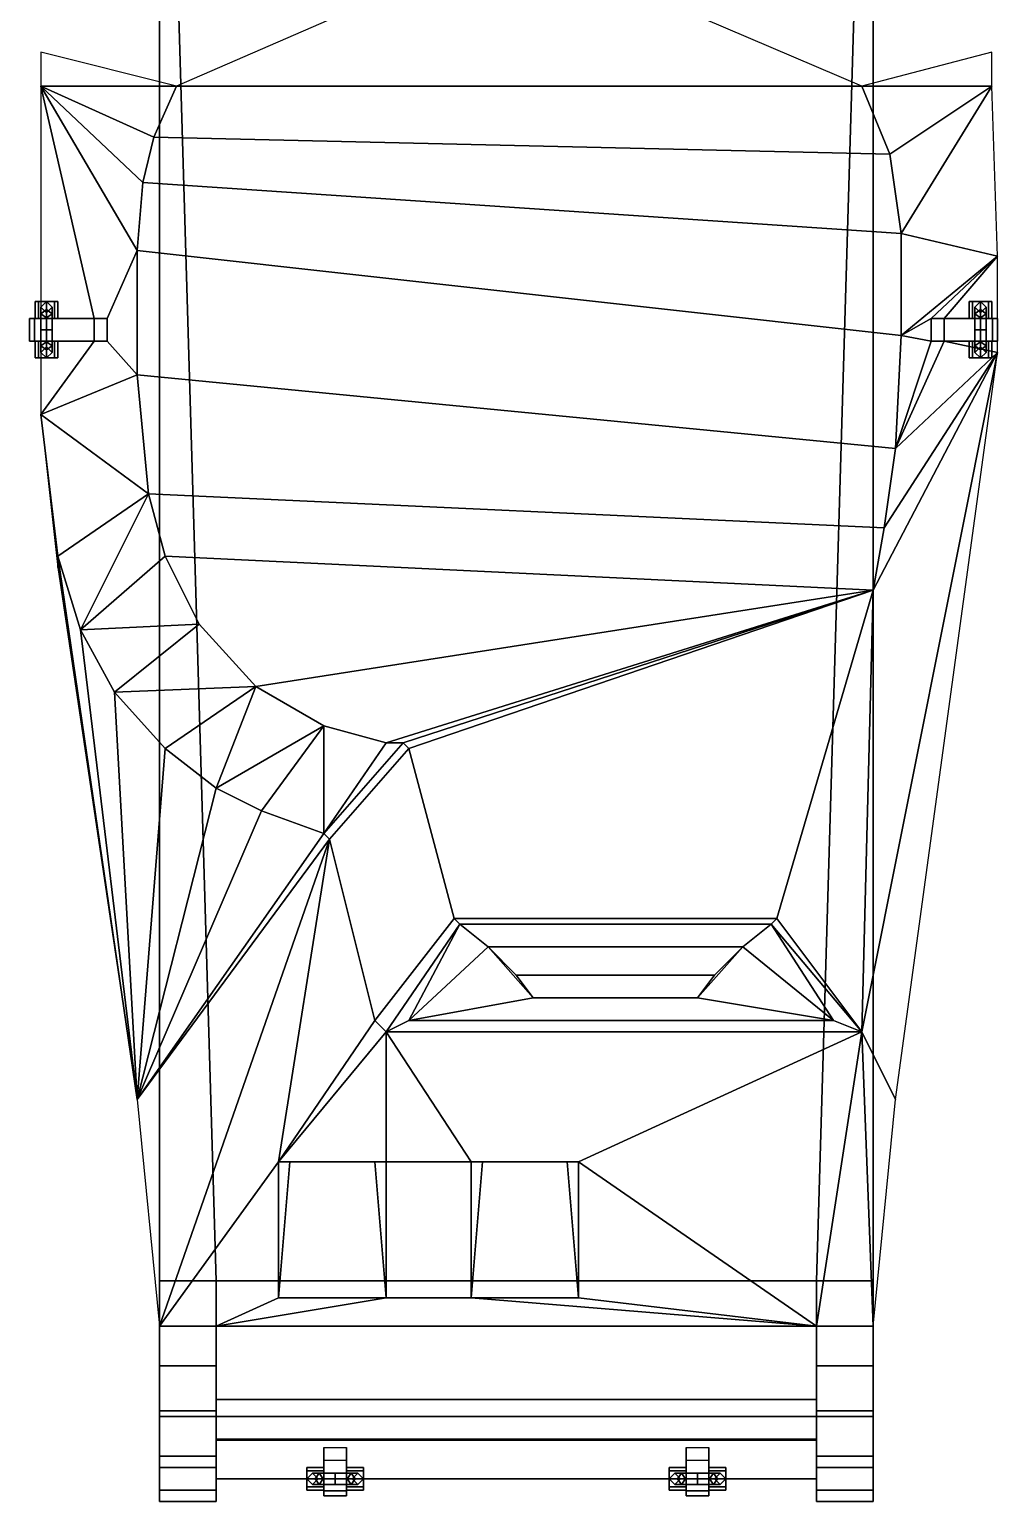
# Model space of a CAD drawing. Extents: x -0.86 to 0.85, y -1.97 to 2.07.
# Drawn here: x -0.86 to 0.85, y -1.97 to 0.63 of the extents above; entities that cross this region are included whole.
import ezdxf

# ---------------------------------------------------------------- set-up
doc = ezdxf.new("R2010")
doc.units = 0
doc.layers.get('0').update_dxf_attribs({"linetype": 'CONTINUOUS'})

msp = doc.modelspace()

# ---------------------------------------------------------------- linework, layer by layer
for points in [[(0.63, 1.81, 0.35), (0.53, -1.58, 0.35), (-0.53, -1.58, 0.35), (-0.63, 1.81, 0.35)], [(-0.63, 1.77, 0.89), (-0.63, 1.81, 0.35), (-0.63, -1.58, 0.35), (-0.63, -1.66, 0.89)], [(-0.63, -1.58, 0.35), (-0.63, 1.81, 0.35), (-0.63, 1.81, 0.35), (-0.53, -1.58, 0.35)], [(0.53, -1.58, 0.35), (0.63, 1.81, 0.35), (0.63, 1.81, 0.35), (0.63, -1.58, 0.35)], [(0.63, -1.66, 0.89), (0.63, -1.58, 0.35), (0.63, 1.81, 0.35), (0.63, 1.77, 0.89)], [(-0.05, 0.77, 1.34), (-0.6, 0.53, 1.34), (0.61, 0.53, 1.34), (0.05, 0.77, 1.34)], [(-0.6, 0.53, 1.34), (-0.84, 0.59, 0.89), (-0.84, 0.59, 0.89), (-0.84, 0.53, 0.89)], [(0.84, 0.59, 0.89), (0.61, 0.53, 1.34), (0.84, 0.53, 0.89), (0.84, 0.59, 0.89)], [(-0.7456, 0.12, 1.14), (-0.84, 0.53, 0.89), (-0.84, -0.05, 0.89), (-0.7456, 0.08, 1.14)], [(-0.66, 0.36, 1.34), (-0.84, 0.53, 0.89), (-0.84, 0.53, 0.89), (-0.67, 0.24, 1.34)], [(-0.64, 0.44, 1.34), (-0.84, 0.53, 0.89), (-0.84, 0.53, 0.89), (-0.66, 0.36, 1.34)], [(-0.6, 0.53, 1.34), (-0.84, 0.53, 0.89), (-0.84, 0.53, 0.89), (-0.64, 0.44, 1.34)], [(-0.67, 0.24, 1.34), (-0.84, 0.53, 0.89), (-0.7456, 0.12, 1.14), (-0.7229, 0.12, 1.2)], [(0.61, 0.53, 1.34), (-0.6, 0.53, 1.34), (-0.64, 0.44, 1.34), (0.66, 0.41, 1.34)], [(0.84, 0.53, 0.89), (0.61, 0.53, 1.34), (0.66, 0.41, 1.34), (0.84, 0.53, 0.89)], [(0.84, 0.53, 0.89), (0.66, 0.41, 1.34), (0.68, 0.27, 1.34), (0.84, 0.53, 0.89)], [(0.84, 0.53, 0.89), (0.68, 0.27, 1.34), (0.85, 0.23, 0.89), (0.84, 0.53, 0.89)], [(0.66, 0.41, 1.34), (-0.64, 0.44, 1.34), (-0.66, 0.36, 1.34), (0.68, 0.27, 1.34)], [(0.68, 0.27, 1.34), (-0.66, 0.36, 1.34), (-0.67, 0.24, 1.34), (0.68, 0.09, 1.34)], [(0.85, 0.23, 0.89), (0.68, 0.27, 1.34), (0.68, 0.09, 1.34), (0.85, 0.23, 0.89)], [(-0.67, 0.24, 1.34), (-0.7229, 0.12, 1.2), (-0.7229, 0.08, 1.2), (-0.67, 0.02, 1.34)], [(0.68, 0.09, 1.34), (-0.67, 0.24, 1.34), (-0.67, 0.02, 1.34), (0.67, -0.11, 1.34)], [(0.85, 0.23, 0.89), (0.85, 0.23, 0.89), (0.68, 0.09, 1.34), (0.7329, 0.12, 1.2)], [(0.85, 0.23, 0.89), (0.85, 0.23, 0.89), (0.7329, 0.12, 1.2), (0.7556, 0.12, 1.14)], [(0.7556, 0.08, 1.14), (0.85, 0.06, 0.89), (0.85, 0.23, 0.89), (0.7556, 0.12, 1.14)], [(-0.8441, 0.15, 1.1841), (-0.85, 0.15, 1.17), (-0.85, 0.12, 1.17), (-0.8441, 0.12, 1.1841)], [(-0.85, 0.15, 1.17), (-0.8441, 0.15, 1.1559), (-0.8441, 0.12, 1.1559), (-0.85, 0.12, 1.17)], [(-0.8159, 0.15, 1.1841), (-0.83, 0.15, 1.15), (-0.8441, 0.15, 1.1559), (-0.85, 0.15, 1.17)], [(-0.83, 0.15, 1.19), (-0.8159, 0.15, 1.1841), (-0.85, 0.15, 1.17), (-0.8441, 0.15, 1.1841)], [(-0.83, 0.15, 1.19), (-0.8441, 0.15, 1.1841), (-0.8441, 0.12, 1.1841), (-0.83, 0.12, 1.19)], [(-0.8441, 0.15, 1.1559), (-0.83, 0.15, 1.15), (-0.83, 0.12, 1.15), (-0.8441, 0.12, 1.1559)], [(-0.83, 0.15, 1.09), (-0.84, 0.14, 1.09), (-0.84, 0.14, 1.16), (-0.83, 0.15, 1.15)], [(-0.84, 0.14, 1.09), (-0.83, 0.15, 1.09), (-0.83, 0.1354, 1.0546), (-0.84, 0.1283, 1.0617)], [(-0.84, 0.14, 1.09), (-0.83, 0.13, 1.09), (-0.83, 0.13, 1.15), (-0.84, 0.14, 1.16)], [(-0.83, 0.13, 1.09), (-0.84, 0.14, 1.09), (-0.84, 0.1283, 1.0617), (-0.83, 0.1212, 1.0688)], [(-0.84, 0.1283, 1.0617), (-0.83, 0.1354, 1.0546), (-0.83, 0.1, 1.04), (-0.84, 0.1, 1.05)], [(-0.82, 0.14, 1.09), (-0.83, 0.15, 1.09), (-0.83, 0.15, 1.15), (-0.82, 0.14, 1.16)], [(-0.83, 0.15, 1.09), (-0.82, 0.14, 1.09), (-0.82, 0.1283, 1.0617), (-0.83, 0.1354, 1.0546)], [(-0.8159, 0.15, 1.1841), (-0.83, 0.15, 1.19), (-0.83, 0.12, 1.19), (-0.8159, 0.12, 1.1841)], [(-0.83, 0.15, 1.15), (-0.8159, 0.15, 1.1559), (-0.8159, 0.12, 1.1559), (-0.83, 0.12, 1.15)], [(-0.8159, 0.15, 1.1841), (-0.81, 0.15, 1.17), (-0.8159, 0.15, 1.1559), (-0.83, 0.15, 1.15)], [(-0.83, 0.13, 1.09), (-0.82, 0.14, 1.09), (-0.82, 0.14, 1.16), (-0.83, 0.13, 1.15)], [(-0.82, 0.14, 1.09), (-0.83, 0.13, 1.09), (-0.83, 0.1212, 1.0688), (-0.82, 0.1283, 1.0617)], [(-0.83, 0.1354, 1.0546), (-0.82, 0.1283, 1.0617), (-0.82, 0.1, 1.05), (-0.83, 0.1, 1.04)], [(-0.81, 0.15, 1.17), (-0.8159, 0.15, 1.1841), (-0.8159, 0.12, 1.1841), (-0.81, 0.12, 1.17)], [(-0.8159, 0.15, 1.1559), (-0.81, 0.15, 1.17), (-0.81, 0.12, 1.17), (-0.8159, 0.12, 1.1559)], [(0.8341, 0.15, 1.1841), (0.82, 0.15, 1.15), (0.8059, 0.15, 1.1559), (0.8, 0.15, 1.17)], [(0.82, 0.15, 1.19), (0.8341, 0.15, 1.1841), (0.8, 0.15, 1.17), (0.8059, 0.15, 1.1841)], [(0.8059, 0.12, 1.1559), (0.8, 0.12, 1.17), (0.8, 0.15, 1.17), (0.8059, 0.15, 1.1559)], [(0.8, 0.12, 1.17), (0.8059, 0.12, 1.1841), (0.8059, 0.15, 1.1841), (0.8, 0.15, 1.17)], [(0.82, 0.12, 1.15), (0.8059, 0.12, 1.1559), (0.8059, 0.15, 1.1559), (0.82, 0.15, 1.15)], [(0.8059, 0.12, 1.1841), (0.82, 0.12, 1.19), (0.82, 0.15, 1.19), (0.8059, 0.15, 1.1841)], [(0.82, 0.1354, 1.0546), (0.81, 0.1283, 1.0617), (0.81, 0.14, 1.09), (0.82, 0.15, 1.09)], [(0.82, 0.15, 1.09), (0.81, 0.14, 1.09), (0.81, 0.14, 1.16), (0.82, 0.15, 1.15)], [(0.81, 0.1283, 1.0617), (0.82, 0.1212, 1.0688), (0.82, 0.13, 1.09), (0.81, 0.14, 1.09)], [(0.81, 0.14, 1.09), (0.82, 0.13, 1.09), (0.82, 0.13, 1.15), (0.81, 0.14, 1.16)], [(0.82, 0.1, 1.04), (0.81, 0.1, 1.05), (0.81, 0.1283, 1.0617), (0.82, 0.1354, 1.0546)], [(0.8341, 0.15, 1.1841), (0.84, 0.15, 1.17), (0.8341, 0.15, 1.1559), (0.82, 0.15, 1.15)], [(0.8341, 0.12, 1.1559), (0.82, 0.12, 1.15), (0.82, 0.15, 1.15), (0.8341, 0.15, 1.1559)], [(0.82, 0.12, 1.19), (0.8341, 0.12, 1.1841), (0.8341, 0.15, 1.1841), (0.82, 0.15, 1.19)], [(0.83, 0.1283, 1.0617), (0.82, 0.1354, 1.0546), (0.82, 0.15, 1.09), (0.83, 0.14, 1.09)], [(0.83, 0.14, 1.09), (0.82, 0.15, 1.09), (0.82, 0.15, 1.15), (0.83, 0.14, 1.16)], [(0.82, 0.1212, 1.0688), (0.83, 0.1283, 1.0617), (0.83, 0.14, 1.09), (0.82, 0.13, 1.09)], [(0.82, 0.13, 1.09), (0.83, 0.14, 1.09), (0.83, 0.14, 1.16), (0.82, 0.13, 1.15)], [(0.83, 0.1, 1.05), (0.82, 0.1, 1.04), (0.82, 0.1354, 1.0546), (0.83, 0.1283, 1.0617)], [(0.84, 0.12, 1.17), (0.8341, 0.12, 1.1559), (0.8341, 0.15, 1.1559), (0.84, 0.15, 1.17)], [(0.8341, 0.12, 1.1841), (0.84, 0.12, 1.17), (0.84, 0.15, 1.17), (0.8341, 0.15, 1.1841)], [(-0.8512, 0.12, 1.1912), (-0.86, 0.12, 1.17), (-0.86, 0.08, 1.17), (-0.8512, 0.08, 1.1912)], [(-0.86, 0.12, 1.17), (-0.8512, 0.12, 1.1488), (-0.8512, 0.08, 1.1488), (-0.86, 0.08, 1.17)], [(-0.86, 0.12, 1.17), (-0.8512, 0.12, 1.1912), (-0.8441, 0.12, 1.1841), (-0.85, 0.12, 1.17)], [(-0.8512, 0.12, 1.1488), (-0.86, 0.12, 1.17), (-0.85, 0.12, 1.17), (-0.8441, 0.12, 1.1559)], [(-0.83, 0.12, 1.2), (-0.8512, 0.12, 1.1912), (-0.8512, 0.08, 1.1912), (-0.83, 0.08, 1.2)], [(-0.8512, 0.12, 1.1488), (-0.83, 0.12, 1.14), (-0.83, 0.08, 1.14), (-0.8512, 0.08, 1.1488)], [(-0.8512, 0.12, 1.1912), (-0.83, 0.12, 1.2), (-0.83, 0.12, 1.19), (-0.8441, 0.12, 1.1841)], [(-0.83, 0.12, 1.14), (-0.8512, 0.12, 1.1488), (-0.8441, 0.12, 1.1559), (-0.83, 0.12, 1.15)], [(-0.83, 0.1212, 1.0688), (-0.84, 0.1283, 1.0617), (-0.84, 0.1, 1.05), (-0.83, 0.1, 1.06)], [(-0.82, 0.1283, 1.0617), (-0.83, 0.1212, 1.0688), (-0.83, 0.1, 1.06), (-0.82, 0.1, 1.05)], [(-0.83, 0.12, 1.14), (-0.7456, 0.12, 1.14), (-0.7456, 0.08, 1.14), (-0.83, 0.08, 1.14)], [(-0.83, 0.12, 1.15), (-0.8159, 0.12, 1.1559), (-0.7456, 0.12, 1.14), (-0.83, 0.12, 1.14)], [(-0.8159, 0.12, 1.1841), (-0.83, 0.12, 1.19), (-0.83, 0.12, 1.2), (-0.7229, 0.12, 1.2)], [(-0.7229, 0.12, 1.2), (-0.83, 0.12, 1.2), (-0.83, 0.08, 1.2), (-0.7229, 0.08, 1.2)], [(-0.81, 0.12, 1.17), (-0.8159, 0.12, 1.1841), (-0.7229, 0.12, 1.2)], [(-0.8159, 0.12, 1.1559), (-0.81, 0.12, 1.17), (-0.7229, 0.12, 1.2), (-0.8159, 0.12, 1.1559)], [(-0.8159, 0.12, 1.1559), (-0.7229, 0.12, 1.2), (-0.7456, 0.12, 1.14)], [(0.68, 0.09, 1.34), (0.7329, 0.08, 1.2), (0.7329, 0.12, 1.2), (0.68, 0.09, 1.34)], [(0.7556, 0.12, 1.14), (0.7556, 0.12, 1.14), (0.7329, 0.12, 1.2), (0.8059, 0.12, 1.1559)], [(0.8059, 0.12, 1.1559), (0.7329, 0.12, 1.2), (0.8, 0.12, 1.17), (0.8059, 0.12, 1.1559)], [(0.7329, 0.12, 1.2), (0.7329, 0.12, 1.2), (0.8059, 0.12, 1.1841), (0.8, 0.12, 1.17)], [(0.7329, 0.12, 1.2), (0.82, 0.12, 1.2), (0.82, 0.12, 1.19), (0.8059, 0.12, 1.1841)], [(0.7329, 0.08, 1.2), (0.82, 0.08, 1.2), (0.82, 0.12, 1.2), (0.7329, 0.12, 1.2)], [(0.82, 0.12, 1.14), (0.7556, 0.12, 1.14), (0.8059, 0.12, 1.1559), (0.82, 0.12, 1.15)], [(0.82, 0.08, 1.14), (0.7556, 0.08, 1.14), (0.7556, 0.12, 1.14), (0.82, 0.12, 1.14)], [(0.81, 0.1, 1.05), (0.82, 0.1, 1.06), (0.82, 0.1212, 1.0688), (0.81, 0.1283, 1.0617)], [(0.82, 0.1, 1.06), (0.83, 0.1, 1.05), (0.83, 0.1283, 1.0617), (0.82, 0.1212, 1.0688)], [(0.8412, 0.12, 1.1488), (0.82, 0.12, 1.14), (0.82, 0.12, 1.15), (0.8341, 0.12, 1.1559)], [(0.82, 0.12, 1.2), (0.8412, 0.12, 1.1912), (0.8341, 0.12, 1.1841), (0.82, 0.12, 1.19)], [(0.8412, 0.08, 1.1488), (0.82, 0.08, 1.14), (0.82, 0.12, 1.14), (0.8412, 0.12, 1.1488)], [(0.82, 0.08, 1.2), (0.8412, 0.08, 1.1912), (0.8412, 0.12, 1.1912), (0.82, 0.12, 1.2)], [(0.85, 0.12, 1.17), (0.8412, 0.12, 1.1488), (0.8341, 0.12, 1.1559), (0.84, 0.12, 1.17)], [(0.8412, 0.12, 1.1912), (0.85, 0.12, 1.17), (0.84, 0.12, 1.17), (0.8341, 0.12, 1.1841)], [(0.85, 0.08, 1.17), (0.8412, 0.08, 1.1488), (0.8412, 0.12, 1.1488), (0.85, 0.12, 1.17)], [(0.8412, 0.08, 1.1912), (0.85, 0.08, 1.17), (0.85, 0.12, 1.17), (0.8412, 0.12, 1.1912)], [(-0.8512, 0.08, 1.1912), (-0.86, 0.08, 1.17), (-0.85, 0.08, 1.17), (-0.8441, 0.08, 1.1841)], [(-0.86, 0.08, 1.17), (-0.8512, 0.08, 1.1488), (-0.8441, 0.08, 1.1559), (-0.85, 0.08, 1.17)], [(-0.83, 0.08, 1.2), (-0.8512, 0.08, 1.1912), (-0.8441, 0.08, 1.1841), (-0.83, 0.08, 1.19)], [(-0.8512, 0.08, 1.1488), (-0.83, 0.08, 1.14), (-0.83, 0.08, 1.15), (-0.8441, 0.08, 1.1559)], [(-0.8441, 0.08, 1.1841), (-0.85, 0.08, 1.17), (-0.85, 0.05, 1.17), (-0.8441, 0.05, 1.1841)], [(-0.85, 0.08, 1.17), (-0.8441, 0.08, 1.1559), (-0.8441, 0.05, 1.1559), (-0.85, 0.05, 1.17)], [(-0.83, 0.08, 1.19), (-0.8441, 0.08, 1.1841), (-0.8441, 0.05, 1.1841), (-0.83, 0.05, 1.19)], [(-0.8441, 0.08, 1.1559), (-0.83, 0.08, 1.15), (-0.83, 0.05, 1.15), (-0.8441, 0.05, 1.1559)], [(-0.83, 0.1, 1.06), (-0.84, 0.1, 1.05), (-0.84, 0.0717, 1.0617), (-0.83, 0.0788, 1.0688)], [(-0.84, 0.1, 1.05), (-0.83, 0.1, 1.04), (-0.83, 0.0646, 1.0546), (-0.84, 0.0717, 1.0617)], [(-0.7229, 0.08, 1.2), (-0.7456, 0.08, 1.14), (-0.84, -0.05, 0.89), (-0.67, 0.02, 1.34)], [(-0.83, 0.0788, 1.0688), (-0.84, 0.0717, 1.0617), (-0.84, 0.06, 1.09), (-0.83, 0.07, 1.09)], [(-0.83, 0.1, 1.04), (-0.82, 0.1, 1.05), (-0.82, 0.0717, 1.0617), (-0.83, 0.0646, 1.0546)], [(-0.82, 0.1, 1.05), (-0.83, 0.1, 1.06), (-0.83, 0.0788, 1.0688), (-0.82, 0.0717, 1.0617)], [(-0.8159, 0.08, 1.1841), (-0.83, 0.08, 1.19), (-0.83, 0.05, 1.19), (-0.8159, 0.05, 1.1841)], [(-0.83, 0.08, 1.15), (-0.8159, 0.08, 1.1559), (-0.8159, 0.05, 1.1559), (-0.83, 0.05, 1.15)], [(-0.83, 0.08, 1.14), (-0.7456, 0.08, 1.14), (-0.8159, 0.08, 1.1559), (-0.83, 0.08, 1.15)], [(-0.7229, 0.08, 1.2), (-0.83, 0.08, 1.2), (-0.83, 0.08, 1.19), (-0.8159, 0.08, 1.1841)], [(-0.82, 0.0717, 1.0617), (-0.83, 0.0788, 1.0688), (-0.83, 0.07, 1.09), (-0.82, 0.06, 1.09)], [(-0.81, 0.08, 1.17), (-0.8159, 0.08, 1.1841), (-0.8159, 0.05, 1.1841), (-0.81, 0.05, 1.17)], [(-0.8159, 0.08, 1.1559), (-0.81, 0.08, 1.17), (-0.81, 0.05, 1.17), (-0.8159, 0.05, 1.1559)], [(-0.7229, 0.08, 1.2), (-0.7229, 0.08, 1.2), (-0.8159, 0.08, 1.1841), (-0.81, 0.08, 1.17)], [(-0.8159, 0.08, 1.1559), (-0.7229, 0.08, 1.2), (-0.81, 0.08, 1.17), (-0.8159, 0.08, 1.1559)], [(-0.7456, 0.08, 1.14), (-0.7456, 0.08, 1.14), (-0.7229, 0.08, 1.2), (-0.8159, 0.08, 1.1559)], [(0.7329, 0.08, 1.2), (0.68, 0.09, 1.34), (0.67, -0.11, 1.34), (0.7329, 0.08, 1.2)], [(0.7556, 0.08, 1.14), (0.7329, 0.08, 1.2), (0.67, -0.11, 1.34), (0.7556, 0.08, 1.14)], [(0.85, 0.06, 0.89), (0.7556, 0.08, 1.14), (0.67, -0.11, 1.34), (0.85, 0.06, 0.89)], [(0.8059, 0.08, 1.1559), (0.7329, 0.08, 1.2), (0.7556, 0.08, 1.14)], [(0.8059, 0.08, 1.1559), (0.8, 0.08, 1.17), (0.7329, 0.08, 1.2), (0.8059, 0.08, 1.1559)], [(0.8, 0.08, 1.17), (0.8059, 0.08, 1.1841), (0.7329, 0.08, 1.2)], [(0.8059, 0.08, 1.1841), (0.82, 0.08, 1.19), (0.82, 0.08, 1.2), (0.7329, 0.08, 1.2)], [(0.82, 0.08, 1.15), (0.8059, 0.08, 1.1559), (0.7556, 0.08, 1.14), (0.82, 0.08, 1.14)], [(0.8059, 0.05, 1.1559), (0.8, 0.05, 1.17), (0.8, 0.08, 1.17), (0.8059, 0.08, 1.1559)], [(0.8, 0.05, 1.17), (0.8059, 0.05, 1.1841), (0.8059, 0.08, 1.1841), (0.8, 0.08, 1.17)], [(0.82, 0.05, 1.15), (0.8059, 0.05, 1.1559), (0.8059, 0.08, 1.1559), (0.82, 0.08, 1.15)], [(0.8059, 0.05, 1.1841), (0.82, 0.05, 1.19), (0.82, 0.08, 1.19), (0.8059, 0.08, 1.1841)], [(0.81, 0.0717, 1.0617), (0.82, 0.0788, 1.0688), (0.82, 0.1, 1.06), (0.81, 0.1, 1.05)], [(0.82, 0.0646, 1.0546), (0.81, 0.0717, 1.0617), (0.81, 0.1, 1.05), (0.82, 0.1, 1.04)], [(0.81, 0.06, 1.09), (0.82, 0.07, 1.09), (0.82, 0.0788, 1.0688), (0.81, 0.0717, 1.0617)], [(0.83, 0.0717, 1.0617), (0.82, 0.0646, 1.0546), (0.82, 0.1, 1.04), (0.83, 0.1, 1.05)], [(0.82, 0.0788, 1.0688), (0.83, 0.0717, 1.0617), (0.83, 0.1, 1.05), (0.82, 0.1, 1.06)], [(0.82, 0.08, 1.14), (0.8412, 0.08, 1.1488), (0.8341, 0.08, 1.1559), (0.82, 0.08, 1.15)], [(0.8412, 0.08, 1.1912), (0.82, 0.08, 1.2), (0.82, 0.08, 1.19), (0.8341, 0.08, 1.1841)], [(0.8341, 0.05, 1.1559), (0.82, 0.05, 1.15), (0.82, 0.08, 1.15), (0.8341, 0.08, 1.1559)], [(0.82, 0.05, 1.19), (0.8341, 0.05, 1.1841), (0.8341, 0.08, 1.1841), (0.82, 0.08, 1.19)], [(0.82, 0.07, 1.09), (0.83, 0.06, 1.09), (0.83, 0.0717, 1.0617), (0.82, 0.0788, 1.0688)], [(0.8412, 0.08, 1.1488), (0.85, 0.08, 1.17), (0.84, 0.08, 1.17), (0.8341, 0.08, 1.1559)], [(0.85, 0.08, 1.17), (0.8412, 0.08, 1.1912), (0.8341, 0.08, 1.1841), (0.84, 0.08, 1.17)], [(0.84, 0.05, 1.17), (0.8341, 0.05, 1.1559), (0.8341, 0.08, 1.1559), (0.84, 0.08, 1.17)], [(0.8341, 0.05, 1.1841), (0.84, 0.05, 1.17), (0.84, 0.08, 1.17), (0.8341, 0.08, 1.1841)], [(-0.84, 0.0717, 1.0617), (-0.83, 0.0646, 1.0546), (-0.83, 0.05, 1.09), (-0.84, 0.06, 1.09)], [(-0.83, 0.07, 1.09), (-0.84, 0.06, 1.09), (-0.84, 0.06, 1.16), (-0.83, 0.07, 1.15)], [(-0.84, 0.06, 1.09), (-0.83, 0.05, 1.09), (-0.83, 0.05, 1.15), (-0.84, 0.06, 1.16)], [(-0.83, 0.0646, 1.0546), (-0.82, 0.0717, 1.0617), (-0.82, 0.06, 1.09), (-0.83, 0.05, 1.09)], [(-0.82, 0.06, 1.09), (-0.83, 0.07, 1.09), (-0.83, 0.07, 1.15), (-0.82, 0.06, 1.16)], [(-0.83, 0.05, 1.09), (-0.82, 0.06, 1.09), (-0.82, 0.06, 1.16), (-0.83, 0.05, 1.15)], [(0.85, 0.06, 0.89), (0.61, -1.14, 1.03), (0.67, -1.26, 0.89), (0.85, 0.06, 0.89)], [(0.85, 0.06, 0.89), (0.63, -0.36, 1.34), (0.61, -1.14, 1.03), (0.85, 0.06, 0.89)], [(0.85, 0.06, 0.89), (0.65, -0.25, 1.34), (0.63, -0.36, 1.34), (0.85, 0.06, 0.89)], [(0.85, 0.06, 0.89), (0.67, -0.11, 1.34), (0.65, -0.25, 1.34), (0.85, 0.06, 0.89)], [(0.82, 0.05, 1.09), (0.81, 0.06, 1.09), (0.81, 0.0717, 1.0617), (0.82, 0.0646, 1.0546)], [(0.82, 0.07, 1.09), (0.81, 0.06, 1.09), (0.81, 0.06, 1.16), (0.82, 0.07, 1.15)], [(0.81, 0.06, 1.09), (0.82, 0.05, 1.09), (0.82, 0.05, 1.15), (0.81, 0.06, 1.16)], [(0.83, 0.06, 1.09), (0.82, 0.05, 1.09), (0.82, 0.0646, 1.0546), (0.83, 0.0717, 1.0617)], [(0.83, 0.06, 1.09), (0.82, 0.07, 1.09), (0.82, 0.07, 1.15), (0.83, 0.06, 1.16)], [(0.82, 0.05, 1.09), (0.83, 0.06, 1.09), (0.83, 0.06, 1.16), (0.82, 0.05, 1.15)], [(-0.8441, 0.05, 1.1841), (-0.85, 0.05, 1.17), (-0.8441, 0.05, 1.1559), (-0.83, 0.05, 1.15)], [(-0.83, 0.05, 1.19), (-0.8441, 0.05, 1.1841), (-0.81, 0.05, 1.17), (-0.8159, 0.05, 1.1841)], [(-0.8441, 0.05, 1.1841), (-0.83, 0.05, 1.15), (-0.8159, 0.05, 1.1559), (-0.81, 0.05, 1.17)], [(0.8059, 0.05, 1.1841), (0.8, 0.05, 1.17), (0.8059, 0.05, 1.1559), (0.82, 0.05, 1.15)], [(0.82, 0.05, 1.19), (0.8059, 0.05, 1.1841), (0.84, 0.05, 1.17), (0.8341, 0.05, 1.1841)], [(0.8059, 0.05, 1.1841), (0.82, 0.05, 1.15), (0.8341, 0.05, 1.1559), (0.84, 0.05, 1.17)], [(-0.67, 0.02, 1.34), (-0.84, -0.05, 0.89), (-0.84, -0.05, 0.89), (-0.65, -0.19, 1.34)], [(0.67, -0.11, 1.34), (-0.67, 0.02, 1.34), (-0.65, -0.19, 1.34), (0.65, -0.25, 1.34)], [(-0.84, -0.05, 0.89), (-0.81, -0.32, 0.89), (-0.81, -0.3, 1.06), (-0.84, -0.05, 0.89)], [(-0.65, -0.19, 1.34), (-0.84, -0.05, 0.89), (-0.84, -0.05, 0.89), (-0.81, -0.3, 1.06)], [(-0.65, -0.19, 1.34), (-0.81, -0.3, 1.06), (-0.81, -0.3, 1.06), (-0.77, -0.43, 1.05)], [(-0.65, -0.19, 1.34), (-0.77, -0.43, 1.05), (-0.77, -0.43, 1.05), (-0.62, -0.3, 1.34)], [(0.65, -0.25, 1.34), (-0.65, -0.19, 1.34), (-0.62, -0.3, 1.34), (0.63, -0.36, 1.34)], [(-0.81, -0.3, 1.06), (-0.67, -1.26, 0.89), (-0.77, -0.43, 1.05), (-0.81, -0.3, 1.06)], [(-0.81, -0.32, 0.89), (-0.67, -1.26, 0.89), (-0.81, -0.3, 1.06), (-0.81, -0.32, 0.89)], [(-0.62, -0.3, 1.34), (-0.77, -0.43, 1.05), (-0.77, -0.43, 1.05), (-0.56, -0.42, 1.34)], [(0.63, -0.36, 1.34), (-0.62, -0.3, 1.34), (-0.56, -0.42, 1.34), (-0.46, -0.53, 1.34)], [(0.63, -0.36, 1.34), (-0.46, -0.53, 1.34), (-0.34, -0.6, 1.34), (-0.23, -0.63, 1.34)], [(0.63, -0.36, 1.34), (-0.23, -0.63, 1.34), (-0.2, -0.63, 1.34)], [(0.63, -0.36, 1.34), (-0.2, -0.63, 1.34), (-0.19, -0.64, 1.34)], [(-0.19, -0.64, 1.34), (-0.11, -0.94, 1.34), (0.46, -0.94, 1.34), (0.63, -0.36, 1.34)], [(0.63, -0.36, 1.34), (0.46, -0.94, 1.34), (0.61, -1.14, 1.03), (0.63, -0.36, 1.34)], [(-0.77, -0.43, 1.05), (-0.71, -0.54, 1.05), (-0.71, -0.54, 1.05), (-0.56, -0.42, 1.34)], [(-0.77, -0.43, 1.05), (-0.67, -1.26, 0.89), (-0.71, -0.54, 1.05), (-0.77, -0.43, 1.05)], [(-0.71, -0.54, 1.05), (-0.46, -0.53, 1.34), (-0.46, -0.53, 1.34), (-0.56, -0.42, 1.34)], [(-0.62, -0.64, 1.04), (-0.46, -0.53, 1.34), (-0.46, -0.53, 1.34), (-0.71, -0.54, 1.05)], [(-0.71, -0.54, 1.05), (-0.67, -1.26, 0.89), (-0.62, -0.64, 1.04), (-0.71, -0.54, 1.05)], [(-0.53, -0.71, 1.04), (-0.46, -0.53, 1.34), (-0.46, -0.53, 1.34), (-0.62, -0.64, 1.04)], [(-0.34, -0.6, 1.34), (-0.46, -0.53, 1.34), (-0.46, -0.53, 1.34), (-0.53, -0.71, 1.04)], [(-0.34, -0.6, 1.34), (-0.53, -0.71, 1.04), (-0.53, -0.71, 1.04), (-0.45, -0.75, 1.04)], [(-0.34, -0.6, 1.34), (-0.45, -0.75, 1.04), (-0.45, -0.75, 1.04), (-0.34, -0.79, 1.04)], [(-0.34, -0.6, 1.34), (-0.34, -0.79, 1.04), (-0.34, -0.79, 1.04), (-0.23, -0.63, 1.34)], [(-0.62, -0.64, 1.04), (-0.67, -1.26, 0.89), (-0.53, -0.71, 1.04), (-0.62, -0.64, 1.04)], [(-0.2, -0.63, 1.34), (-0.34, -0.79, 1.04), (-0.33, -0.8, 1.04), (-0.19, -0.64, 1.34)], [(-0.23, -0.63, 1.34), (-0.34, -0.79, 1.04), (-0.34, -0.79, 1.04), (-0.2, -0.63, 1.34)], [(-0.19, -0.64, 1.34), (-0.33, -0.8, 1.04), (-0.25, -1.12, 1.03), (-0.11, -0.94, 1.34)], [(-0.53, -0.71, 1.04), (-0.67, -1.26, 0.89), (-0.45, -0.75, 1.04), (-0.53, -0.71, 1.04)], [(-0.45, -0.75, 1.04), (-0.67, -1.26, 0.89), (-0.34, -0.79, 1.04), (-0.45, -0.75, 1.04)], [(-0.34, -0.79, 1.04), (-0.67, -1.26, 0.89), (-0.33, -0.8, 1.04), (-0.34, -0.79, 1.04)], [(-0.33, -0.8, 1.04), (-0.67, -1.26, 0.89), (-0.63, -1.66, 0.89), (-0.33, -0.8, 1.04)], [(-0.33, -0.8, 1.04), (-0.63, -1.66, 0.89), (-0.42, -1.37, 0.9681), (-0.33, -0.8, 1.04)], [(-0.33, -0.8, 1.04), (-0.42, -1.37, 0.9681), (-0.25, -1.12, 1.03), (-0.33, -0.8, 1.04)], [(-0.11, -0.94, 1.34), (-0.25, -1.12, 1.03), (-0.23, -1.14, 1.03), (-0.1, -0.95, 1.34)], [(-0.1, -0.95, 1.34), (-0.23, -1.14, 1.03), (-0.19, -1.12, 1.08), (-0.1, -0.95, 1.34)], [(-0.05, -0.99, 1.34), (-0.1, -0.95, 1.34), (-0.19, -1.12, 1.08), (-0.05, -0.99, 1.34)], [(-0.11, -0.94, 1.34), (-0.1, -0.95, 1.34), (0.45, -0.95, 1.34), (0.46, -0.94, 1.34)], [(-0.1, -0.95, 1.34), (-0.05, -0.99, 1.34), (0.4, -0.99, 1.34), (0.45, -0.95, 1.34)], [(0.45, -0.95, 1.34), (0.4, -0.99, 1.34), (0.4, -0.99, 1.34), (0.56, -1.12, 1.08)], [(0.46, -0.94, 1.34), (0.45, -0.95, 1.34), (0.61, -1.14, 1.03), (0.46, -0.94, 1.34)], [(0.45, -0.95, 1.34), (0.56, -1.12, 1.08), (0.61, -1.14, 1.03), (0.45, -0.95, 1.34)], [(0.03, -1.08, 1.28), (-0.05, -0.99, 1.34), (-0.19, -1.12, 1.08), (0.03, -1.08, 1.28)], [(-0.05, -0.99, 1.34), (0, -1.04, 1.32), (0.35, -1.04, 1.32), (0.4, -0.99, 1.34)], [(0, -1.04, 1.32), (-0.05, -0.99, 1.34), (0.03, -1.08, 1.28), (0, -1.04, 1.32)], [(0.35, -1.04, 1.32), (0.32, -1.08, 1.28), (0.32, -1.08, 1.28), (0.4, -0.99, 1.34)], [(0.4, -0.99, 1.34), (0.32, -1.08, 1.28), (0.32, -1.08, 1.28), (0.56, -1.12, 1.08)], [(0, -1.04, 1.32), (0.03, -1.08, 1.28), (0.32, -1.08, 1.28), (0.35, -1.04, 1.32)], [(0.03, -1.08, 1.28), (-0.19, -1.12, 1.08), (0.56, -1.12, 1.08), (0.32, -1.08, 1.28)], [(-0.25, -1.12, 1.03), (-0.42, -1.37, 0.9681), (-0.23, -1.14, 1.03), (-0.25, -1.12, 1.03)], [(-0.23, -1.14, 1.03), (-0.42, -1.37, 0.9681), (-0.23, -1.37, 0.9681), (-0.23, -1.14, 1.03)], [(-0.19, -1.12, 1.08), (-0.23, -1.14, 1.03), (0.61, -1.14, 1.03), (0.56, -1.12, 1.08)], [(-0.23, -1.14, 1.03), (-0.08, -1.37, 0.9681), (0.11, -1.37, 0.9681), (0.61, -1.14, 1.03)], [(-0.23, -1.14, 1.03), (-0.23, -1.37, 0.9681), (-0.08, -1.37, 0.9681), (-0.23, -1.14, 1.03)], [(0.11, -1.37, 0.9681), (0.53, -1.66, 0.89), (0.53, -1.66, 0.89), (0.61, -1.14, 1.03)], [(0.61, -1.14, 1.03), (0.53, -1.66, 0.89), (0.63, -1.66, 0.89), (0.61, -1.14, 1.03)], [(0.67, -1.26, 0.89), (0.61, -1.14, 1.03), (0.63, -1.66, 0.89), (0.67, -1.26, 0.89)], [(-0.42, -1.37, 0.9681), (-0.63, -1.66, 0.89), (-0.53, -1.66, 0.89), (-0.42, -1.61, 0.9035)], [(-0.4, -1.37, 1.03), (-0.42, -1.61, 0.92), (-0.23, -1.61, 0.92), (-0.25, -1.37, 1.03)], [(-0.42, -1.37, 0.9681), (-0.4, -1.37, 1.03), (-0.25, -1.37, 1.03), (-0.23, -1.37, 0.9681)], [(-0.4, -1.37, 1.03), (-0.42, -1.37, 0.9681), (-0.42, -1.61, 0.9035), (-0.42, -1.61, 0.92)], [(-0.23, -1.61, 0.92), (-0.23, -1.61, 0.9035), (-0.23, -1.37, 0.9681), (-0.25, -1.37, 1.03)], [(-0.23, -1.61, 0.9035), (-0.08, -1.61, 0.9035), (-0.08, -1.37, 0.9681), (-0.23, -1.37, 0.9681)], [(-0.06, -1.37, 1.03), (-0.08, -1.37, 0.9681), (-0.08, -1.61, 0.9035), (-0.08, -1.61, 0.92)], [(-0.08, -1.37, 0.9681), (-0.06, -1.37, 1.03), (0.09, -1.37, 1.03), (0.11, -1.37, 0.9681)], [(-0.06, -1.37, 1.03), (-0.08, -1.61, 0.92), (0.11, -1.61, 0.92), (0.09, -1.37, 1.03)], [(0.11, -1.61, 0.92), (0.11, -1.61, 0.9035), (0.11, -1.37, 0.9681), (0.09, -1.37, 1.03)], [(0.11, -1.61, 0.9035), (0.53, -1.66, 0.89), (0.53, -1.66, 0.89), (0.11, -1.37, 0.9681)], [(-0.63, -1.73, 0.27), (-0.63, -1.58, 0.35), (-0.53, -1.58, 0.35), (-0.53, -1.73, 0.27)], [(-0.63, -1.89, 0.32), (-0.63, -1.58, 0.35), (-0.63, -1.73, 0.27), (-0.63, -1.81, 0.27)], [(-0.63, -1.66, 0.89), (-0.63, -1.66, 0.89), (-0.63, -1.58, 0.35), (-0.63, -1.89, 0.32)], [(-0.53, -1.82, 0.35), (-0.53, -1.58, 0.35), (0.53, -1.58, 0.35), (0.53, -1.82, 0.35)], [(-0.53, -1.81, 0.27), (-0.53, -1.73, 0.27), (-0.53, -1.58, 0.35), (-0.53, -1.82, 0.35)], [(0.53, -1.73, 0.27), (0.53, -1.58, 0.35), (0.63, -1.58, 0.35), (0.63, -1.73, 0.27)], [(0.53, -1.82, 0.35), (0.53, -1.58, 0.35), (0.53, -1.73, 0.27), (0.53, -1.81, 0.27)], [(0.63, -1.81, 0.27), (0.63, -1.73, 0.27), (0.63, -1.58, 0.35), (0.63, -1.89, 0.32)], [(0.63, -1.89, 0.32), (0.63, -1.58, 0.35), (0.63, -1.66, 0.89)], [(-0.23, -1.61, 0.9035), (-0.53, -1.66, 0.89), (0.53, -1.66, 0.89), (-0.08, -1.61, 0.9035)], [(-0.42, -1.61, 0.9035), (-0.53, -1.66, 0.89), (-0.23, -1.61, 0.9035)], [(-0.42, -1.61, 0.92), (-0.42, -1.61, 0.9035), (-0.23, -1.61, 0.9035), (-0.23, -1.61, 0.92)], [(-0.08, -1.61, 0.92), (-0.08, -1.61, 0.9035), (0.11, -1.61, 0.9035), (0.11, -1.61, 0.92)], [(-0.08, -1.61, 0.9035), (0.53, -1.66, 0.89), (0.53, -1.66, 0.89), (0.11, -1.61, 0.9035)], [(-0.63, -1.66, 0.89), (-0.63, -1.82, 0.87), (-0.53, -1.82, 0.87), (-0.53, -1.66, 0.89)], [(-0.63, -1.66, 0.89), (-0.63, -1.89, 0.32), (-0.63, -1.91, 0.82), (-0.63, -1.82, 0.87)], [(-0.53, -1.66, 0.89), (-0.53, -1.79, 0.86), (0.53, -1.79, 0.86), (0.53, -1.66, 0.89)], [(-0.53, -1.66, 0.89), (-0.53, -1.82, 0.87), (-0.53, -1.79, 0.86), (-0.53, -1.66, 0.89)], [(0.53, -1.66, 0.89), (0.53, -1.82, 0.87), (0.63, -1.82, 0.87), (0.63, -1.66, 0.89)], [(0.53, -1.66, 0.89), (0.53, -1.79, 0.86), (0.53, -1.82, 0.87), (0.53, -1.66, 0.89)], [(0.63, -1.66, 0.89), (0.63, -1.82, 0.87), (0.63, -1.91, 0.82), (0.63, -1.89, 0.32)], [(-0.63, -1.81, 0.27), (-0.63, -1.73, 0.27), (-0.53, -1.73, 0.27), (-0.53, -1.81, 0.27)], [(0.53, -1.81, 0.27), (0.53, -1.73, 0.27), (0.63, -1.73, 0.27), (0.63, -1.81, 0.27)], [(-0.53, -1.79, 0.86), (-0.53, -1.86, 0.8), (0.53, -1.86, 0.8), (0.53, -1.79, 0.86)], [(-0.53, -1.82, 0.87), (-0.53, -1.91, 0.82), (-0.53, -1.86, 0.8), (-0.53, -1.79, 0.86)], [(0.53, -1.79, 0.86), (0.53, -1.86, 0.8), (0.53, -1.91, 0.82), (0.53, -1.82, 0.87)], [(-0.63, -1.89, 0.32), (-0.63, -1.81, 0.27), (-0.53, -1.81, 0.27), (-0.53, -1.89, 0.32)], [(-0.63, -1.82, 0.87), (-0.63, -1.91, 0.82), (-0.53, -1.91, 0.82), (-0.53, -1.82, 0.87)], [(-0.53, -1.89, 0.32), (-0.53, -1.81, 0.27), (-0.53, -1.82, 0.35)], [(-0.53, -1.8614, 0.3914), (-0.53, -1.82, 0.35), (0.53, -1.82, 0.35), (0.53, -1.8614, 0.3914)], [(-0.53, -1.89, 0.32), (-0.53, -1.82, 0.35), (-0.53, -1.8614, 0.3914)], [(0.53, -1.89, 0.32), (0.53, -1.81, 0.27), (0.63, -1.81, 0.27), (0.63, -1.89, 0.32)], [(0.53, -1.8614, 0.3914), (0.53, -1.82, 0.35), (0.53, -1.81, 0.27), (0.53, -1.89, 0.32)], [(0.53, -1.82, 0.87), (0.53, -1.91, 0.82), (0.63, -1.91, 0.82), (0.63, -1.82, 0.87)], [(-0.53, -1.86, 0.8), (-0.53, -1.93, 0.64), (0.53, -1.93, 0.64), (0.53, -1.86, 0.8)], [(-0.53, -1.91, 0.82), (-0.53, -1.97, 0.64), (-0.53, -1.93, 0.64), (-0.53, -1.86, 0.8)], [(-0.53, -1.93, 0.64), (-0.53, -1.8614, 0.3914), (0.53, -1.8614, 0.3914), (0.53, -1.93, 0.64)], [(-0.53, -1.95, 0.46), (-0.53, -1.89, 0.32), (-0.53, -1.8614, 0.3914), (-0.53, -1.95, 0.46)], [(-0.53, -1.97, 0.64), (-0.53, -1.95, 0.46), (-0.53, -1.8614, 0.3914), (-0.53, -1.93, 0.64)], [(0.53, -1.86, 0.8), (0.53, -1.93, 0.64), (0.53, -1.97, 0.64), (0.53, -1.91, 0.82)], [(0.53, -1.8614, 0.3914), (0.53, -1.8614, 0.3914), (0.53, -1.89, 0.32), (0.53, -1.95, 0.46)], [(0.53, -1.93, 0.64), (0.53, -1.8614, 0.3914), (0.53, -1.95, 0.46), (0.53, -1.97, 0.64)], [(-0.63, -1.95, 0.46), (-0.63, -1.89, 0.32), (-0.53, -1.89, 0.32), (-0.53, -1.95, 0.46)], [(-0.63, -1.91, 0.82), (-0.63, -1.89, 0.32), (-0.63, -1.95, 0.46), (-0.63, -1.97, 0.64)], [(-0.34, -1.93, 0.45), (-0.34, -1.9159, 0.4559), (-0.34, -1.8748, 0.44), (-0.34, -1.93, 0.44)], [(-0.34, -1.93, 0.44), (-0.34, -1.8748, 0.44), (-0.3, -1.8748, 0.44), (-0.3, -1.93, 0.44)], [(-0.34, -1.8748, 0.44), (-0.34, -1.91, 0.47), (-0.34, -1.8973, 0.5215)], [(-0.34, -1.8748, 0.44), (-0.34, -1.9159, 0.4559), (-0.34, -1.91, 0.47)], [(-0.34, -1.9159, 0.4841), (-0.34, -1.93, 0.49), (-0.34, -1.93, 0.5), (-0.34, -1.8973, 0.5215)], [(-0.34, -1.91, 0.47), (-0.34, -1.9159, 0.4841), (-0.34, -1.8973, 0.5215)], [(-0.34, -1.8973, 0.5215), (-0.34, -1.93, 0.5), (-0.3, -1.93, 0.5), (-0.3, -1.8973, 0.5215)], [(-0.3, -1.93, 0.44), (-0.3, -1.8748, 0.44), (-0.3, -1.9159, 0.4559), (-0.3, -1.93, 0.45)], [(-0.3, -1.8973, 0.5215), (-0.3, -1.8973, 0.5215), (-0.3, -1.91, 0.47), (-0.3, -1.8748, 0.44)], [(-0.3, -1.91, 0.47), (-0.3, -1.91, 0.47), (-0.3, -1.9159, 0.4559), (-0.3, -1.8748, 0.44)], [(-0.3, -1.8973, 0.5215), (-0.3, -1.93, 0.5), (-0.3, -1.93, 0.49), (-0.3, -1.9159, 0.4841)], [(-0.3, -1.8973, 0.5215), (-0.3, -1.8973, 0.5215), (-0.3, -1.9159, 0.4841), (-0.3, -1.91, 0.47)], [(0.3, -1.8748, 0.44), (0.3, -1.9159, 0.4559), (0.3, -1.91, 0.47)], [(0.3, -1.8748, 0.44), (0.3, -1.91, 0.47), (0.3, -1.8973, 0.5215)], [(0.3, -1.93, 0.44), (0.3, -1.8748, 0.44), (0.34, -1.8748, 0.44), (0.34, -1.93, 0.44)], [(0.3, -1.93, 0.45), (0.3, -1.9159, 0.4559), (0.3, -1.8748, 0.44), (0.3, -1.93, 0.44)], [(0.3, -1.91, 0.47), (0.3, -1.9159, 0.4841), (0.3, -1.8973, 0.5215)], [(0.3, -1.9159, 0.4841), (0.3, -1.93, 0.49), (0.3, -1.93, 0.5), (0.3, -1.8973, 0.5215)], [(0.3, -1.8973, 0.5215), (0.3, -1.93, 0.5), (0.34, -1.93, 0.5), (0.34, -1.8973, 0.5215)], [(0.34, -1.91, 0.47), (0.34, -1.91, 0.47), (0.34, -1.9159, 0.4559), (0.34, -1.8748, 0.44)], [(0.34, -1.8973, 0.5215), (0.34, -1.8973, 0.5215), (0.34, -1.91, 0.47), (0.34, -1.8748, 0.44)], [(0.34, -1.93, 0.44), (0.34, -1.8748, 0.44), (0.34, -1.9159, 0.4559), (0.34, -1.93, 0.45)], [(0.34, -1.8973, 0.5215), (0.34, -1.8973, 0.5215), (0.34, -1.9159, 0.4841), (0.34, -1.91, 0.47)], [(0.34, -1.8973, 0.5215), (0.34, -1.93, 0.5), (0.34, -1.93, 0.49), (0.34, -1.9159, 0.4841)], [(0.53, -1.95, 0.46), (0.53, -1.89, 0.32), (0.63, -1.89, 0.32), (0.63, -1.95, 0.46)], [(0.63, -1.97, 0.64), (0.63, -1.95, 0.46), (0.63, -1.89, 0.32), (0.63, -1.91, 0.82)], [(-0.63, -1.91, 0.82), (-0.63, -1.97, 0.64), (-0.53, -1.97, 0.64), (-0.53, -1.91, 0.82)], [(-0.37, -1.91, 0.47), (-0.37, -1.9159, 0.4841), (-0.34, -1.9159, 0.4841), (-0.34, -1.91, 0.47)], [(-0.37, -1.9159, 0.4559), (-0.37, -1.91, 0.47), (-0.34, -1.91, 0.47), (-0.34, -1.9159, 0.4559)], [(-0.37, -1.9159, 0.4841), (-0.37, -1.91, 0.47), (-0.37, -1.9159, 0.4559), (-0.37, -1.93, 0.45)], [(-0.37, -1.9159, 0.4841), (-0.37, -1.93, 0.49), (-0.34, -1.93, 0.49), (-0.34, -1.9159, 0.4841)], [(-0.37, -1.93, 0.45), (-0.37, -1.9159, 0.4559), (-0.34, -1.9159, 0.4559), (-0.34, -1.93, 0.45)], [(-0.37, -1.9159, 0.4841), (-0.37, -1.93, 0.45), (-0.37, -1.9441, 0.4559), (-0.37, -1.95, 0.47)], [(-0.37, -1.93, 0.49), (-0.37, -1.9159, 0.4841), (-0.37, -1.95, 0.47), (-0.37, -1.9441, 0.4841)], [(-0.36, -1.92, 0.39), (-0.37, -1.93, 0.39), (-0.37, -1.93, 0.45), (-0.36, -1.92, 0.46)], [(-0.37, -1.93, 0.39), (-0.36, -1.92, 0.39), (-0.3483, -1.92, 0.3617), (-0.3554, -1.93, 0.3546)], [(-0.35, -1.93, 0.39), (-0.36, -1.92, 0.39), (-0.36, -1.92, 0.46), (-0.35, -1.93, 0.45)], [(-0.36, -1.92, 0.39), (-0.35, -1.93, 0.39), (-0.3412, -1.93, 0.3688), (-0.3483, -1.92, 0.3617)], [(-0.3554, -1.93, 0.3546), (-0.3483, -1.92, 0.3617), (-0.32, -1.92, 0.35), (-0.32, -1.93, 0.34)], [(-0.3483, -1.92, 0.3617), (-0.3412, -1.93, 0.3688), (-0.32, -1.93, 0.36), (-0.32, -1.92, 0.35)], [(-0.32, -1.93, 0.34), (-0.32, -1.92, 0.35), (-0.2917, -1.92, 0.3617), (-0.2846, -1.93, 0.3546)], [(-0.32, -1.92, 0.35), (-0.32, -1.93, 0.36), (-0.2988, -1.93, 0.3688), (-0.2917, -1.92, 0.3617)], [(-0.3, -1.91, 0.47), (-0.3, -1.9159, 0.4841), (-0.27, -1.9159, 0.4841), (-0.27, -1.91, 0.47)], [(-0.3, -1.9159, 0.4559), (-0.3, -1.91, 0.47), (-0.27, -1.91, 0.47), (-0.27, -1.9159, 0.4559)], [(-0.3, -1.9159, 0.4841), (-0.3, -1.93, 0.49), (-0.27, -1.93, 0.49), (-0.27, -1.9159, 0.4841)], [(-0.3, -1.93, 0.45), (-0.3, -1.9159, 0.4559), (-0.27, -1.9159, 0.4559), (-0.27, -1.93, 0.45)], [(-0.2917, -1.92, 0.3617), (-0.2988, -1.93, 0.3688), (-0.29, -1.93, 0.39), (-0.28, -1.92, 0.39)], [(-0.2846, -1.93, 0.3546), (-0.2917, -1.92, 0.3617), (-0.28, -1.92, 0.39), (-0.27, -1.93, 0.39)], [(-0.28, -1.92, 0.39), (-0.29, -1.93, 0.39), (-0.29, -1.93, 0.45), (-0.28, -1.92, 0.46)], [(-0.27, -1.93, 0.39), (-0.28, -1.92, 0.39), (-0.28, -1.92, 0.46), (-0.27, -1.93, 0.45)], [(-0.27, -1.93, 0.49), (-0.27, -1.9441, 0.4841), (-0.27, -1.91, 0.47), (-0.27, -1.9159, 0.4841)], [(-0.27, -1.9441, 0.4841), (-0.27, -1.93, 0.45), (-0.27, -1.9159, 0.4559), (-0.27, -1.91, 0.47)], [(0.27, -1.9159, 0.4841), (0.27, -1.91, 0.47), (0.27, -1.9159, 0.4559), (0.27, -1.93, 0.45)], [(0.27, -1.9159, 0.4559), (0.27, -1.91, 0.47), (0.3, -1.91, 0.47), (0.3, -1.9159, 0.4559)], [(0.27, -1.91, 0.47), (0.27, -1.9159, 0.4841), (0.3, -1.9159, 0.4841), (0.3, -1.91, 0.47)], [(0.27, -1.93, 0.49), (0.27, -1.9159, 0.4841), (0.27, -1.95, 0.47), (0.27, -1.9441, 0.4841)], [(0.27, -1.9159, 0.4841), (0.27, -1.93, 0.45), (0.27, -1.9441, 0.4559), (0.27, -1.95, 0.47)], [(0.27, -1.93, 0.45), (0.27, -1.9159, 0.4559), (0.3, -1.9159, 0.4559), (0.3, -1.93, 0.45)], [(0.27, -1.9159, 0.4841), (0.27, -1.93, 0.49), (0.3, -1.93, 0.49), (0.3, -1.9159, 0.4841)], [(0.28, -1.92, 0.39), (0.27, -1.93, 0.39), (0.27, -1.93, 0.45), (0.28, -1.92, 0.46)], [(0.27, -1.93, 0.39), (0.28, -1.92, 0.39), (0.2917, -1.92, 0.3617), (0.2846, -1.93, 0.3546)], [(0.29, -1.93, 0.39), (0.28, -1.92, 0.39), (0.28, -1.92, 0.46), (0.29, -1.93, 0.45)], [(0.28, -1.92, 0.39), (0.29, -1.93, 0.39), (0.2988, -1.93, 0.3688), (0.2917, -1.92, 0.3617)], [(0.2846, -1.93, 0.3546), (0.2917, -1.92, 0.3617), (0.32, -1.92, 0.35), (0.32, -1.93, 0.34)], [(0.2917, -1.92, 0.3617), (0.2988, -1.93, 0.3688), (0.32, -1.93, 0.36), (0.32, -1.92, 0.35)], [(0.32, -1.92, 0.35), (0.32, -1.93, 0.36), (0.3412, -1.93, 0.3688), (0.3483, -1.92, 0.3617)], [(0.32, -1.93, 0.34), (0.32, -1.92, 0.35), (0.3483, -1.92, 0.3617), (0.3554, -1.93, 0.3546)], [(0.34, -1.9159, 0.4559), (0.34, -1.91, 0.47), (0.37, -1.91, 0.47), (0.37, -1.9159, 0.4559)], [(0.34, -1.91, 0.47), (0.34, -1.9159, 0.4841), (0.37, -1.9159, 0.4841), (0.37, -1.91, 0.47)], [(0.34, -1.93, 0.45), (0.34, -1.9159, 0.4559), (0.37, -1.9159, 0.4559), (0.37, -1.93, 0.45)], [(0.34, -1.9159, 0.4841), (0.34, -1.93, 0.49), (0.37, -1.93, 0.49), (0.37, -1.9159, 0.4841)], [(0.3483, -1.92, 0.3617), (0.3412, -1.93, 0.3688), (0.35, -1.93, 0.39), (0.36, -1.92, 0.39)], [(0.3554, -1.93, 0.3546), (0.3483, -1.92, 0.3617), (0.36, -1.92, 0.39), (0.37, -1.93, 0.39)], [(0.36, -1.92, 0.39), (0.35, -1.93, 0.39), (0.35, -1.93, 0.45), (0.36, -1.92, 0.46)], [(0.37, -1.93, 0.39), (0.36, -1.92, 0.39), (0.36, -1.92, 0.46), (0.37, -1.93, 0.45)], [(0.37, -1.9441, 0.4841), (0.37, -1.93, 0.45), (0.37, -1.9159, 0.4559), (0.37, -1.91, 0.47)], [(0.37, -1.93, 0.49), (0.37, -1.9441, 0.4841), (0.37, -1.91, 0.47), (0.37, -1.9159, 0.4841)], [(0.53, -1.91, 0.82), (0.53, -1.97, 0.64), (0.63, -1.97, 0.64), (0.63, -1.91, 0.82)], [(-0.63, -1.97, 0.64), (-0.63, -1.95, 0.46), (-0.53, -1.95, 0.46), (-0.53, -1.97, 0.64)], [(-0.37, -1.93, 0.39), (-0.36, -1.94, 0.39), (-0.36, -1.94, 0.46), (-0.37, -1.93, 0.45)], [(-0.36, -1.94, 0.39), (-0.37, -1.93, 0.39), (-0.3554, -1.93, 0.3546), (-0.3483, -1.94, 0.3617)], [(-0.37, -1.93, 0.49), (-0.37, -1.9441, 0.4841), (-0.34, -1.9441, 0.4841), (-0.34, -1.93, 0.49)], [(-0.37, -1.9441, 0.4559), (-0.37, -1.93, 0.45), (-0.34, -1.93, 0.45), (-0.34, -1.9441, 0.4559)], [(-0.37, -1.9441, 0.4841), (-0.37, -1.95, 0.47), (-0.34, -1.95, 0.47), (-0.34, -1.9441, 0.4841)], [(-0.37, -1.95, 0.47), (-0.37, -1.9441, 0.4559), (-0.34, -1.9441, 0.4559), (-0.34, -1.95, 0.47)], [(-0.36, -1.94, 0.39), (-0.35, -1.93, 0.39), (-0.35, -1.93, 0.45), (-0.36, -1.94, 0.46)], [(-0.35, -1.93, 0.39), (-0.36, -1.94, 0.39), (-0.3483, -1.94, 0.3617), (-0.3412, -1.93, 0.3688)], [(-0.3483, -1.94, 0.3617), (-0.3554, -1.93, 0.3546), (-0.32, -1.93, 0.34), (-0.32, -1.94, 0.35)], [(-0.3412, -1.93, 0.3688), (-0.3483, -1.94, 0.3617), (-0.32, -1.94, 0.35), (-0.32, -1.93, 0.36)], [(-0.34, -1.93, 0.5), (-0.34, -1.9512, 0.4912), (-0.3, -1.9512, 0.4912), (-0.3, -1.93, 0.5)], [(-0.34, -1.9512, 0.4488), (-0.34, -1.93, 0.44), (-0.3, -1.93, 0.44), (-0.3, -1.9512, 0.4488)], [(-0.34, -1.9512, 0.4912), (-0.34, -1.93, 0.5), (-0.34, -1.93, 0.49), (-0.34, -1.9441, 0.4841)], [(-0.34, -1.93, 0.44), (-0.34, -1.9512, 0.4488), (-0.34, -1.9441, 0.4559), (-0.34, -1.93, 0.45)], [(-0.34, -1.96, 0.47), (-0.34, -1.9512, 0.4912), (-0.34, -1.9441, 0.4841), (-0.34, -1.95, 0.47)], [(-0.34, -1.9512, 0.4488), (-0.34, -1.96, 0.47), (-0.34, -1.95, 0.47), (-0.34, -1.9441, 0.4559)], [(-0.32, -1.93, 0.36), (-0.32, -1.94, 0.35), (-0.2917, -1.94, 0.3617), (-0.2988, -1.93, 0.3688)], [(-0.32, -1.94, 0.35), (-0.32, -1.93, 0.34), (-0.2846, -1.93, 0.3546), (-0.2917, -1.94, 0.3617)], [(-0.3, -1.93, 0.49), (-0.3, -1.9441, 0.4841), (-0.27, -1.9441, 0.4841), (-0.27, -1.93, 0.49)], [(-0.3, -1.9441, 0.4559), (-0.3, -1.93, 0.45), (-0.27, -1.93, 0.45), (-0.27, -1.9441, 0.4559)], [(-0.3, -1.93, 0.5), (-0.3, -1.9512, 0.4912), (-0.3, -1.9441, 0.4841), (-0.3, -1.93, 0.49)], [(-0.3, -1.9512, 0.4488), (-0.3, -1.93, 0.44), (-0.3, -1.93, 0.45), (-0.3, -1.9441, 0.4559)], [(-0.3, -1.9441, 0.4841), (-0.3, -1.95, 0.47), (-0.27, -1.95, 0.47), (-0.27, -1.9441, 0.4841)], [(-0.3, -1.95, 0.47), (-0.3, -1.9441, 0.4559), (-0.27, -1.9441, 0.4559), (-0.27, -1.95, 0.47)], [(-0.3, -1.9512, 0.4912), (-0.3, -1.96, 0.47), (-0.3, -1.95, 0.47), (-0.3, -1.9441, 0.4841)], [(-0.3, -1.96, 0.47), (-0.3, -1.9512, 0.4488), (-0.3, -1.9441, 0.4559), (-0.3, -1.95, 0.47)], [(-0.2988, -1.93, 0.3688), (-0.2917, -1.94, 0.3617), (-0.28, -1.94, 0.39), (-0.29, -1.93, 0.39)], [(-0.2917, -1.94, 0.3617), (-0.2846, -1.93, 0.3546), (-0.27, -1.93, 0.39), (-0.28, -1.94, 0.39)], [(-0.29, -1.93, 0.39), (-0.28, -1.94, 0.39), (-0.28, -1.94, 0.46), (-0.29, -1.93, 0.45)], [(-0.28, -1.94, 0.39), (-0.27, -1.93, 0.39), (-0.27, -1.93, 0.45), (-0.28, -1.94, 0.46)], [(-0.27, -1.9441, 0.4841), (-0.27, -1.95, 0.47), (-0.27, -1.9441, 0.4559), (-0.27, -1.93, 0.45)], [(0.27, -1.93, 0.39), (0.28, -1.94, 0.39), (0.28, -1.94, 0.46), (0.27, -1.93, 0.45)], [(0.28, -1.94, 0.39), (0.27, -1.93, 0.39), (0.2846, -1.93, 0.3546), (0.2917, -1.94, 0.3617)], [(0.27, -1.9441, 0.4559), (0.27, -1.93, 0.45), (0.3, -1.93, 0.45), (0.3, -1.9441, 0.4559)], [(0.27, -1.93, 0.49), (0.27, -1.9441, 0.4841), (0.3, -1.9441, 0.4841), (0.3, -1.93, 0.49)], [(0.27, -1.95, 0.47), (0.27, -1.9441, 0.4559), (0.3, -1.9441, 0.4559), (0.3, -1.95, 0.47)], [(0.27, -1.9441, 0.4841), (0.27, -1.95, 0.47), (0.3, -1.95, 0.47), (0.3, -1.9441, 0.4841)], [(0.28, -1.94, 0.39), (0.29, -1.93, 0.39), (0.29, -1.93, 0.45), (0.28, -1.94, 0.46)], [(0.29, -1.93, 0.39), (0.28, -1.94, 0.39), (0.2917, -1.94, 0.3617), (0.2988, -1.93, 0.3688)], [(0.2917, -1.94, 0.3617), (0.2846, -1.93, 0.3546), (0.32, -1.93, 0.34), (0.32, -1.94, 0.35)], [(0.2988, -1.93, 0.3688), (0.2917, -1.94, 0.3617), (0.32, -1.94, 0.35), (0.32, -1.93, 0.36)], [(0.3, -1.93, 0.44), (0.3, -1.9512, 0.4488), (0.3, -1.9441, 0.4559), (0.3, -1.93, 0.45)], [(0.3, -1.9512, 0.4912), (0.3, -1.93, 0.5), (0.3, -1.93, 0.49), (0.3, -1.9441, 0.4841)], [(0.3, -1.9512, 0.4488), (0.3, -1.93, 0.44), (0.34, -1.93, 0.44), (0.34, -1.9512, 0.4488)], [(0.3, -1.93, 0.5), (0.3, -1.9512, 0.4912), (0.34, -1.9512, 0.4912), (0.34, -1.93, 0.5)], [(0.3, -1.9512, 0.4488), (0.3, -1.96, 0.47), (0.3, -1.95, 0.47), (0.3, -1.9441, 0.4559)], [(0.3, -1.96, 0.47), (0.3, -1.9512, 0.4912), (0.3, -1.9441, 0.4841), (0.3, -1.95, 0.47)], [(0.32, -1.94, 0.35), (0.32, -1.93, 0.34), (0.3554, -1.93, 0.3546), (0.3483, -1.94, 0.3617)], [(0.32, -1.93, 0.36), (0.32, -1.94, 0.35), (0.3483, -1.94, 0.3617), (0.3412, -1.93, 0.3688)], [(0.34, -1.9512, 0.4488), (0.34, -1.93, 0.44), (0.34, -1.93, 0.45), (0.34, -1.9441, 0.4559)], [(0.34, -1.93, 0.5), (0.34, -1.9512, 0.4912), (0.34, -1.9441, 0.4841), (0.34, -1.93, 0.49)], [(0.34, -1.9441, 0.4559), (0.34, -1.93, 0.45), (0.37, -1.93, 0.45), (0.37, -1.9441, 0.4559)], [(0.34, -1.93, 0.49), (0.34, -1.9441, 0.4841), (0.37, -1.9441, 0.4841), (0.37, -1.93, 0.49)], [(0.34, -1.96, 0.47), (0.34, -1.9512, 0.4488), (0.34, -1.9441, 0.4559), (0.34, -1.95, 0.47)], [(0.34, -1.9512, 0.4912), (0.34, -1.96, 0.47), (0.34, -1.95, 0.47), (0.34, -1.9441, 0.4841)], [(0.34, -1.95, 0.47), (0.34, -1.9441, 0.4559), (0.37, -1.9441, 0.4559), (0.37, -1.95, 0.47)], [(0.34, -1.9441, 0.4841), (0.34, -1.95, 0.47), (0.37, -1.95, 0.47), (0.37, -1.9441, 0.4841)], [(0.3412, -1.93, 0.3688), (0.3483, -1.94, 0.3617), (0.36, -1.94, 0.39), (0.35, -1.93, 0.39)], [(0.3483, -1.94, 0.3617), (0.3554, -1.93, 0.3546), (0.37, -1.93, 0.39), (0.36, -1.94, 0.39)], [(0.35, -1.93, 0.39), (0.36, -1.94, 0.39), (0.36, -1.94, 0.46), (0.35, -1.93, 0.45)], [(0.36, -1.94, 0.39), (0.37, -1.93, 0.39), (0.37, -1.93, 0.45), (0.36, -1.94, 0.46)], [(0.37, -1.9441, 0.4841), (0.37, -1.95, 0.47), (0.37, -1.9441, 0.4559), (0.37, -1.93, 0.45)], [(0.53, -1.97, 0.64), (0.53, -1.95, 0.46), (0.63, -1.95, 0.46), (0.63, -1.97, 0.64)], [(-0.34, -1.9512, 0.4912), (-0.34, -1.96, 0.47), (-0.3, -1.96, 0.47), (-0.3, -1.9512, 0.4912)], [(-0.34, -1.96, 0.47), (-0.34, -1.9512, 0.4488), (-0.3, -1.9512, 0.4488), (-0.3, -1.96, 0.47)], [(0.3, -1.96, 0.47), (0.3, -1.9512, 0.4488), (0.34, -1.9512, 0.4488), (0.34, -1.96, 0.47)], [(0.3, -1.9512, 0.4912), (0.3, -1.96, 0.47), (0.34, -1.96, 0.47), (0.34, -1.9512, 0.4912)]]:
    msp.add_3dface(points)

doc.saveas('drawing.dxf')
